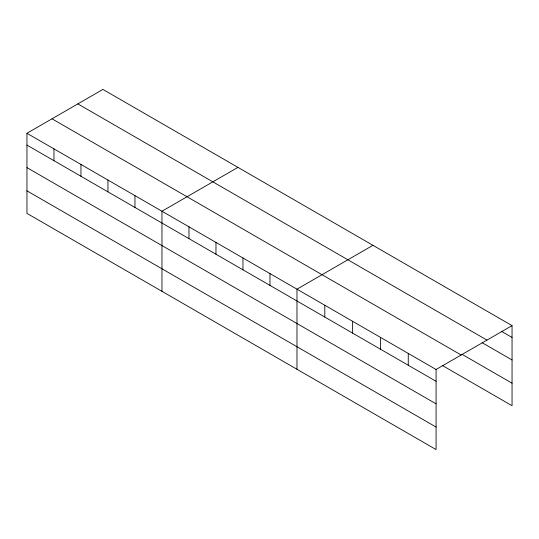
<?xml version="1.0" encoding="UTF-8"?>
<svg xmlns="http://www.w3.org/2000/svg" width="539" height="539" viewBox="0 0 539 539"><rect width="100%" height="100%" fill="white"/><g stroke="black" fill="none" stroke-linecap="round" stroke-linejoin="round"><path stroke-width="0.81" d="M26.95 133.281L436.078 369.491L436.078 449.58L26.95 213.37L26.95 133.281L102.922 89.42L512.05 325.63L512.05 405.719L442.142 365.354M237.935 167.366L161.963 211.227L161.963 291.323M372.948 245.319L296.976 289.18L296.976 369.269M436.078 369.491L512.05 325.63M501.351 331.263L512.05 337.441M77.852 103.892L486.98 340.102M482.088 342.676L512.05 359.971M462.118 354.359L512.05 383.189M52.02 118.809L461.148 355.012M26.95 145.092L436.078 381.302M26.95 167.629L436.078 403.832M26.95 190.84L436.078 427.05M408.259 353.429L408.259 365.24M380.44 337.367L380.44 349.178M352.614 321.305L352.614 333.115M324.795 305.242L324.795 317.053M269.972 273.59L269.972 285.401M242.968 257.999L242.968 269.81M215.971 242.409L215.971 254.219M188.967 226.818L188.967 238.636M134.959 195.644L134.959 207.454M107.955 180.053L107.955 191.864M80.958 164.462L80.958 176.273M53.954 148.872L53.954 160.683"/></g></svg>
